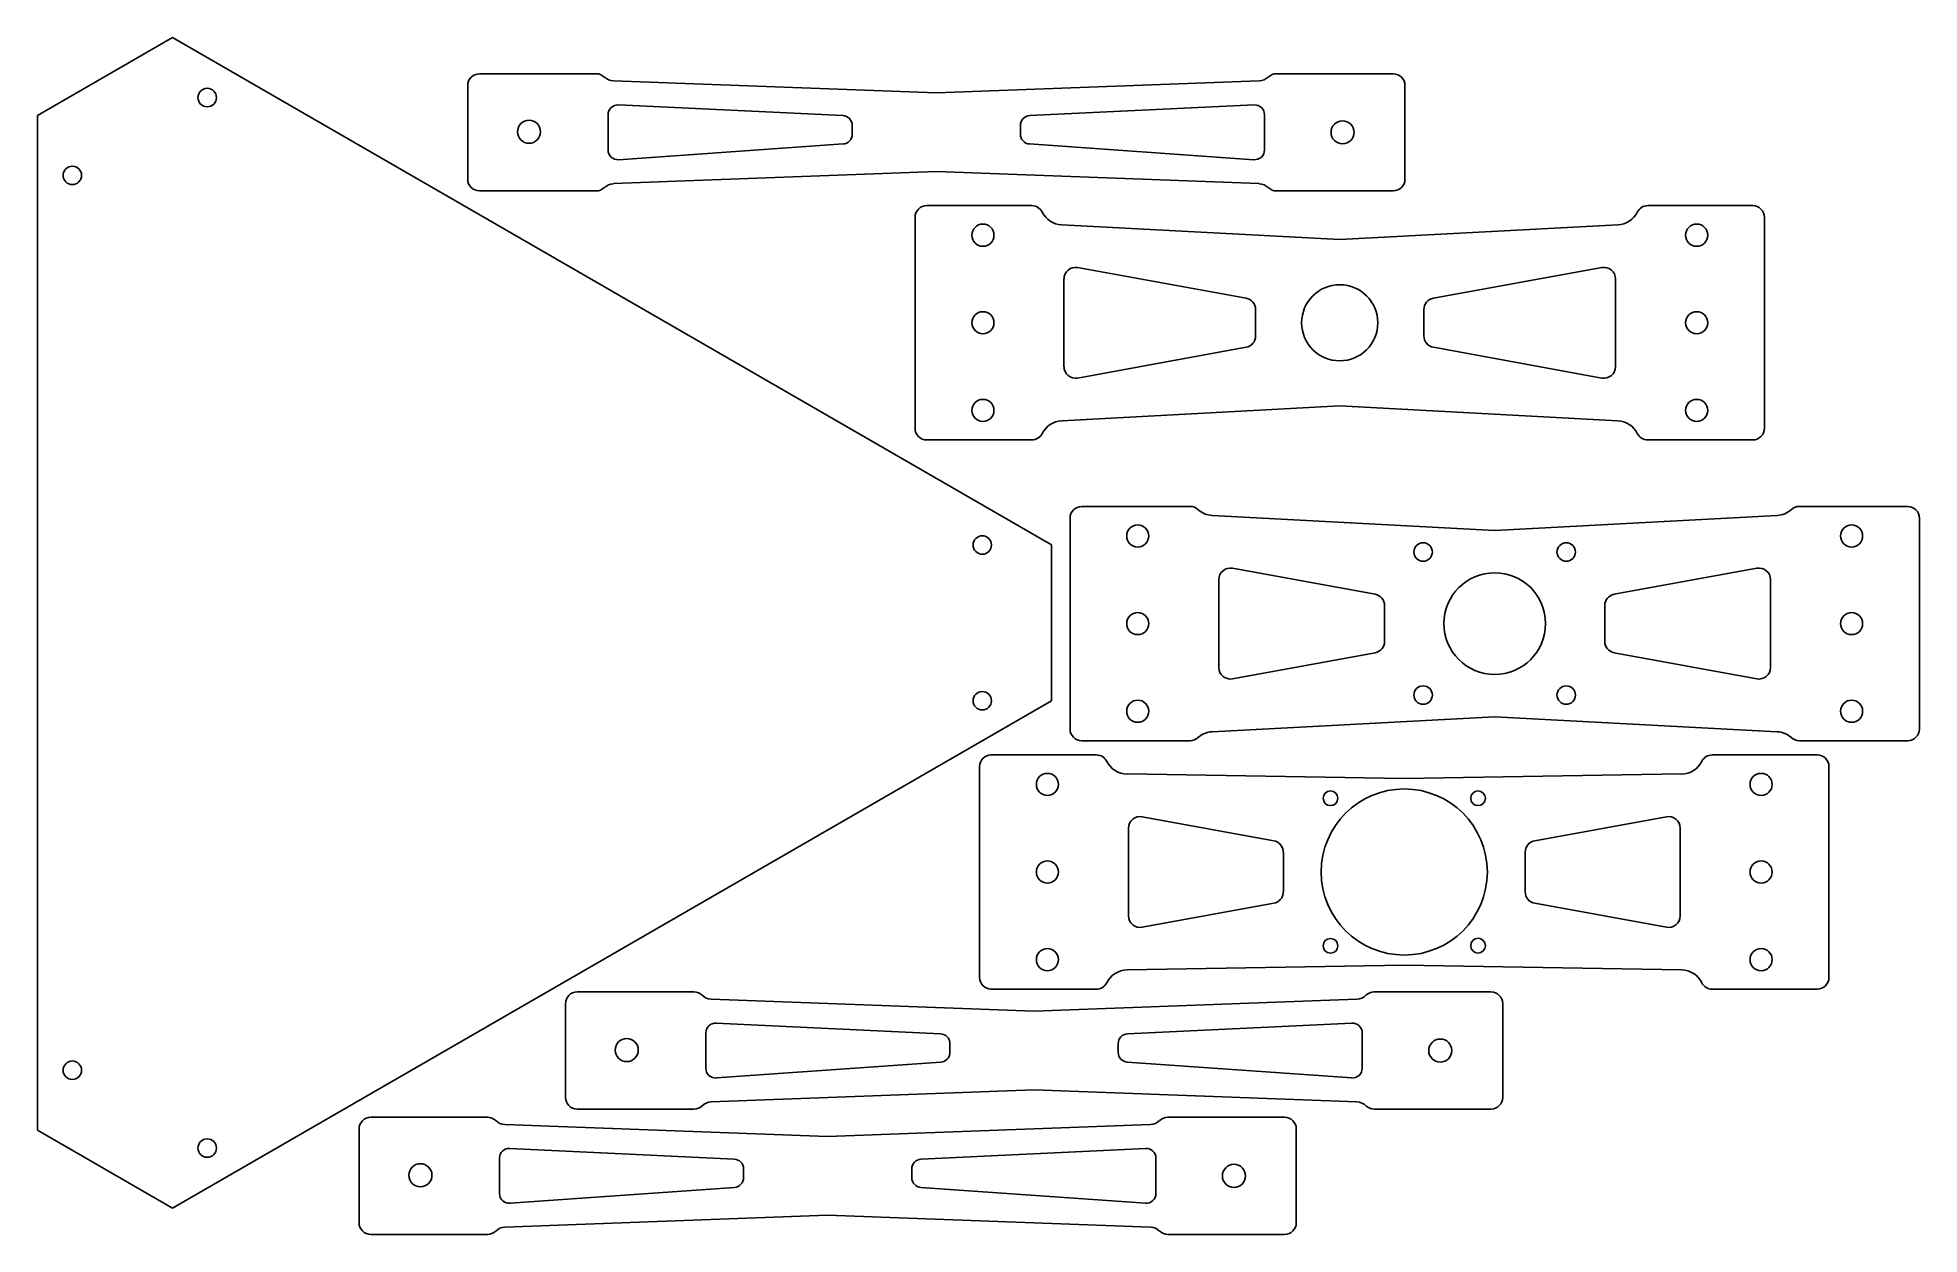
# Model space of a CAD drawing. Extents: x 0.2 to 16.2, y 0.6 to 10.8.
import ezdxf

# ---------------------------------------------------------------- set-up
doc = ezdxf.new("R2010")
doc.units = 0
doc.layers.get('0').update_dxf_attribs({"linetype": 'CONTINUOUS'})

msp = doc.modelspace()

# ---------------------------------------------------------------- linework, layer by layer
at = {"color": 7, "linetype": 'CONTINUOUS'}
for p, q in [((1.334, 10.823), (0.182, 10.157)), ((8.835, 6.492), (1.334, 10.823)), ((4.949, 10.514), (3.953, 10.514)), ((7.853, 10.35), (5.096, 10.453)), ((10.609, 10.453), (7.853, 10.35)), ((11.753, 10.514), (10.756, 10.514)), ((3.853, 10.414), (3.853, 9.614)), ((11.853, 9.614), (11.853, 10.414)), ((0.182, 10.157), (0.182, 1.496)), ((5.051, 9.864), (5.051, 10.164)), ((5.139, 10.248), (7.055, 10.157)), ((8.65, 10.157), (10.566, 10.248)), ((10.654, 10.164), (10.654, 9.864)), ((7.134, 10.073), (7.134, 9.998)), ((8.571, 9.998), (8.571, 10.073)), ((7.057, 9.915), (5.141, 9.78)), ((10.564, 9.78), (8.648, 9.915)), ((5.096, 9.576), (7.853, 9.679)), ((7.853, 9.679), (10.609, 9.576)), ((3.953, 9.514), (4.949, 9.514)), ((10.756, 9.514), (11.753, 9.514)), ((8.668, 9.388), (7.771, 9.388)), ((14.821, 9.388), (13.925, 9.388)), ((7.671, 9.288), (7.671, 7.488)), ((11.296, 9.099), (8.923, 9.225)), ((13.67, 9.225), (11.296, 9.099)), ((14.921, 7.488), (14.921, 9.288)), ((9.058, 8.86), (10.497, 8.598)), ((12.095, 8.598), (13.534, 8.86)), ((8.942, 8.013), (8.942, 8.763)), ((13.65, 8.763), (13.65, 8.013)), ((10.578, 8.501), (10.578, 8.276)), ((12.014, 8.276), (12.014, 8.501)), ((10.497, 8.179), (9.058, 7.916)), ((13.534, 7.916), (12.095, 8.179)), ((8.923, 7.552), (11.296, 7.678)), ((11.296, 7.678), (13.67, 7.552)), ((7.771, 7.388), (8.668, 7.388)), ((13.925, 7.388), (14.821, 7.388)), ((10.019, 6.82), (9.094, 6.82)), ((16.144, 6.82), (15.219, 6.82)), ((8.994, 6.72), (8.994, 4.92)), ((12.619, 6.616), (10.207, 6.744)), ((15.03, 6.744), (12.619, 6.616)), ((16.244, 4.92), (16.244, 6.72)), ((8.835, 5.161), (8.835, 6.492)), ((10.381, 6.292), (11.599, 6.07)), ((13.639, 6.07), (14.856, 6.292)), ((10.265, 5.445), (10.265, 6.196)), ((14.973, 6.196), (14.973, 5.445)), ((11.679, 5.973), (11.679, 5.668)), ((13.558, 5.668), (13.558, 5.973)), ((11.599, 5.571), (10.381, 5.348)), ((14.856, 5.348), (13.639, 5.571)), ((1.334, 0.83), (8.835, 5.161)), ((10.207, 4.897), (12.619, 5.025)), ((12.619, 5.025), (15.03, 4.897)), ((9.094, 4.82), (10.019, 4.82)), ((15.219, 4.82), (16.144, 4.82)), ((9.218, 4.699), (8.322, 4.699)), ((15.372, 4.699), (14.476, 4.699)), ((8.222, 4.599), (8.222, 2.799)), ((11.847, 4.496), (9.481, 4.536)), ((14.214, 4.536), (11.847, 4.496)), ((15.472, 2.799), (15.472, 4.599)), ((9.493, 3.324), (9.493, 4.074)), ((9.609, 4.171), (10.734, 3.966)), ((12.96, 3.966), (14.085, 4.171)), ((14.201, 4.074), (14.201, 3.324)), ((10.815, 3.869), (10.815, 3.529)), ((12.879, 3.529), (12.879, 3.869)), ((10.734, 3.433), (9.609, 3.227)), ((14.085, 3.227), (12.96, 3.433)), ((9.481, 2.863), (11.847, 2.903)), ((11.847, 2.903), (14.214, 2.863)), ((4.687, 2.575), (4.687, 1.775)), ((5.784, 2.675), (4.787, 2.675)), ((8.687, 2.51), (5.93, 2.613)), ((8.322, 2.699), (9.218, 2.699)), ((11.443, 2.613), (8.687, 2.51)), ((12.587, 2.675), (11.59, 2.675)), ((12.687, 1.775), (12.687, 2.575)), ((14.476, 2.699), (15.372, 2.699)), ((5.885, 2.024), (5.885, 2.325)), ((5.973, 2.409), (7.889, 2.317)), ((9.485, 2.317), (11.4, 2.409)), ((11.488, 2.325), (11.488, 2.024)), ((7.969, 2.234), (7.969, 2.159)), ((9.405, 2.159), (9.405, 2.234)), ((7.891, 2.075), (5.975, 1.941)), ((11.399, 1.941), (9.483, 2.075)), ((5.93, 1.736), (8.687, 1.839)), ((8.687, 1.839), (11.443, 1.736)), ((4.787, 1.675), (5.784, 1.675)), ((11.59, 1.675), (12.587, 1.675)), ((0.182, 1.496), (1.334, 0.83)), ((2.925, 1.505), (2.925, 0.705)), ((4.022, 1.605), (3.025, 1.605)), ((6.925, 1.441), (4.169, 1.544)), ((9.682, 1.544), (6.925, 1.441)), ((10.825, 1.605), (9.829, 1.605)), ((10.925, 0.705), (10.925, 1.505)), ((4.212, 1.339), (6.128, 1.248)), ((7.723, 1.248), (9.639, 1.339)), ((4.124, 0.955), (4.124, 1.256)), ((6.207, 1.164), (6.207, 1.09)), ((7.643, 1.09), (7.643, 1.164)), ((9.727, 1.256), (9.727, 0.955)), ((6.129, 1.006), (4.214, 0.872)), ((9.637, 0.872), (7.721, 1.006)), ((4.169, 0.667), (6.925, 0.77)), ((6.925, 0.77), (9.682, 0.667)), ((3.025, 0.605), (4.022, 0.605)), ((9.829, 0.605), (10.825, 0.605))]:
    msp.add_line(p, q, dxfattribs=at)
for centre, radius in [((1.629, 10.311), 0.0787), ((4.376, 10.019), 0.0984), ((11.32, 10.014), 0.0984), ((0.478, 9.646), 0.0787), ((8.25, 9.136), 0.0945), ((14.343, 9.136), 0.0945), ((11.296, 8.388), 0.325), ((8.25, 8.388), 0.0945), ((14.343, 8.388), 0.0945), ((8.25, 7.64), 0.0945), ((14.343, 7.64), 0.0945), ((9.572, 6.568), 0.0945), ((15.665, 6.568), 0.0945), ((8.245, 6.491), 0.0787), ((12.008, 6.431), 0.0787), ((13.229, 6.431), 0.0787), ((12.619, 5.82), 0.434), ((9.572, 5.82), 0.0945), ((15.665, 5.82), 0.0945), ((8.245, 5.161), 0.0787), ((9.572, 5.072), 0.0945), ((12.008, 5.21), 0.0787), ((13.229, 5.21), 0.0787), ((15.665, 5.072), 0.0945), ((8.801, 4.447), 0.0945), ((14.893, 4.447), 0.0945), ((11.847, 3.699), 0.709), ((11.217, 4.329), 0.063), ((12.477, 4.329), 0.063), ((8.801, 3.699), 0.0945), ((14.893, 3.699), 0.0945), ((11.217, 3.069), 0.063), ((12.477, 3.07), 0.063), ((8.801, 2.951), 0.0945), ((14.893, 2.951), 0.0945), ((5.21, 2.179), 0.0984), ((12.154, 2.175), 0.0984), ((0.478, 2.007), 0.0787), ((1.629, 1.342), 0.0787), ((3.449, 1.11), 0.0984), ((10.393, 1.105), 0.0984)]:
    msp.add_circle(centre, radius, dxfattribs=at)
for centre, radius, start, end in [((3.953, 10.414), 0.1, 90, 180), ((4.949, 10.414), 0.1, 45.6975, 90), ((5.101, 10.569), 0.116, 225.6975, 267.8594), ((10.604, 10.569), 0.116, 272.1406, 314.3025), ((10.756, 10.414), 0.1, 90, 134.3025), ((11.753, 10.414), 0.1, 0, 90), ((5.135, 10.164), 0.0838, 87.2721, 180), ((7.051, 10.073), 0.0838, 0, 87.2721), ((8.654, 10.073), 0.0838, 92.7279, 180), ((10.57, 10.164), 0.0838, 0, 92.7279), ((7.051, 9.998), 0.0838, 274.0185, 0), ((8.654, 9.998), 0.0838, 180, 265.9815), ((5.135, 9.864), 0.0838, 180, 274.0185), ((10.57, 9.864), 0.0838, 265.9815, 0), ((3.953, 9.614), 0.1, 180, 270), ((4.949, 9.614), 0.1, 270, 314.3025), ((5.101, 9.459), 0.116, 92.1406, 134.3025), ((10.604, 9.459), 0.116, 45.6975, 87.8594), ((10.756, 9.614), 0.1, 225.6975, 270), ((11.753, 9.614), 0.1, 270, 0), ((7.771, 9.288), 0.1, 90, 180), ((8.668, 9.288), 0.1, 26.6252, 90), ((8.933, 9.421), 0.197, 206.6252, 266.9675), ((13.66, 9.421), 0.197, 273.0325, 333.3748), ((13.925, 9.288), 0.1, 90, 153.3748), ((14.821, 9.288), 0.1, 0, 90), ((9.041, 8.763), 0.0984, 79.6583, 180), ((13.552, 8.763), 0.0984, 0, 100.3417), ((10.48, 8.501), 0.0984, 0, 79.6583), ((12.113, 8.501), 0.0984, 100.3417, 180), ((10.48, 8.276), 0.0984, 280.3417, 0), ((12.113, 8.276), 0.0984, 180, 259.6583), ((9.041, 8.013), 0.0984, 180, 280.3417), ((13.552, 8.013), 0.0984, 259.6583, 0), ((8.933, 7.355), 0.197, 93.0325, 153.3748), ((13.66, 7.355), 0.197, 26.6252, 86.9675), ((7.771, 7.488), 0.1, 180, 270), ((8.668, 7.488), 0.1, 270, 333.3748), ((13.925, 7.488), 0.1, 206.6252, 270), ((14.821, 7.488), 0.1, 270, 0), ((9.094, 6.72), 0.1, 90, 180), ((10.019, 6.72), 0.1, 47.8459, 90), ((10.218, 6.94), 0.197, 227.8459, 266.9675), ((15.019, 6.94), 0.197, 273.0325, 312.1541), ((15.219, 6.72), 0.1, 90, 132.1541), ((16.144, 6.72), 0.1, 0, 90), ((10.363, 6.196), 0.0984, 79.6583, 180), ((14.874, 6.196), 0.0984, 0, 100.3417), ((11.581, 5.973), 0.0984, 0, 79.6583), ((13.656, 5.973), 0.0984, 100.3417, 180), ((11.581, 5.668), 0.0984, 280.3417, 0), ((13.656, 5.668), 0.0984, 180, 259.6583), ((10.363, 5.445), 0.0984, 180, 280.3417), ((14.874, 5.445), 0.0984, 259.6583, 0), ((9.094, 4.92), 0.1, 180, 270), ((10.019, 4.92), 0.1, 270, 312.1541), ((10.218, 4.7), 0.197, 93.0325, 132.1541), ((15.019, 4.7), 0.197, 47.8459, 86.9675), ((15.219, 4.92), 0.1, 227.8459, 270), ((16.144, 4.92), 0.1, 270, 0), ((8.322, 4.599), 0.1, 90, 180), ((9.218, 4.599), 0.1, 26.6252, 90), ((14.476, 4.599), 0.1, 90, 153.3748), ((15.372, 4.599), 0.1, 0, 90), ((9.484, 4.732), 0.197, 206.6252, 269.0441), ((14.211, 4.732), 0.197, 270.9559, 333.3748), ((9.592, 4.074), 0.0984, 79.6583, 180), ((14.103, 4.074), 0.0984, 0, 100.3417), ((10.716, 3.869), 0.0984, 0, 79.6583), ((12.978, 3.869), 0.0984, 100.3417, 180), ((10.716, 3.529), 0.0984, 280.3417, 0), ((12.978, 3.529), 0.0984, 180, 259.6583), ((9.592, 3.324), 0.0984, 180, 280.3417), ((14.103, 3.324), 0.0984, 259.6583, 0), ((8.322, 2.799), 0.1, 180, 270), ((9.218, 2.799), 0.1, 270, 333.3748), ((9.484, 2.666), 0.197, 90.9559, 153.3748), ((14.211, 2.666), 0.197, 26.6252, 89.0441), ((14.476, 2.799), 0.1, 206.6252, 270), ((15.372, 2.799), 0.1, 270, 0), ((4.787, 2.575), 0.1, 90, 180), ((5.784, 2.575), 0.1, 45.6975, 90), ((5.935, 2.73), 0.116, 225.6975, 267.8594), ((11.439, 2.73), 0.116, 272.1406, 314.3025), ((11.59, 2.575), 0.1, 90, 134.3025), ((12.587, 2.575), 0.1, 0, 90), ((5.969, 2.325), 0.0838, 87.2721, 180), ((7.885, 2.234), 0.0838, 0, 87.2721), ((9.489, 2.234), 0.0838, 92.7279, 180), ((11.404, 2.325), 0.0838, 0, 92.7279), ((7.885, 2.159), 0.0838, 274.0185, 0), ((9.489, 2.159), 0.0838, 180, 265.9815), ((5.969, 2.024), 0.0838, 180, 274.0185), ((11.404, 2.024), 0.0838, 265.9815, 0), ((4.787, 1.775), 0.1, 180, 270), ((12.587, 1.775), 0.1, 270, 0), ((5.784, 1.775), 0.1, 270, 314.3025), ((5.935, 1.62), 0.116, 92.1406, 134.3025), ((11.439, 1.62), 0.116, 45.6975, 87.8594), ((11.59, 1.775), 0.1, 225.6975, 270), ((3.025, 1.505), 0.1, 90, 180), ((4.022, 1.505), 0.1, 45.6975, 90), ((4.173, 1.66), 0.116, 225.6975, 267.8594), ((9.677, 1.66), 0.116, 272.1406, 314.3025), ((9.829, 1.505), 0.1, 90, 134.3025), ((10.825, 1.505), 0.1, 0, 90), ((4.208, 1.256), 0.0838, 87.2721, 180), ((9.643, 1.256), 0.0838, 0, 92.7279), ((6.124, 1.164), 0.0838, 0, 87.2721), ((7.727, 1.164), 0.0838, 92.7279, 180), ((6.124, 1.09), 0.0838, 274.0185, 0), ((7.727, 1.09), 0.0838, 180, 265.9815), ((4.208, 0.955), 0.0838, 180, 274.0185), ((9.643, 0.955), 0.0838, 265.9815, 0), ((3.025, 0.705), 0.1, 180, 270), ((4.173, 0.551), 0.116, 92.1406, 134.3025), ((9.677, 0.551), 0.116, 45.6975, 87.8594), ((10.825, 0.705), 0.1, 270, 0), ((4.022, 0.705), 0.1, 270, 314.3025), ((9.829, 0.705), 0.1, 225.6975, 270)]:
    msp.add_arc(centre, radius, start, end, dxfattribs=at)

doc.saveas('drawing.dxf')
